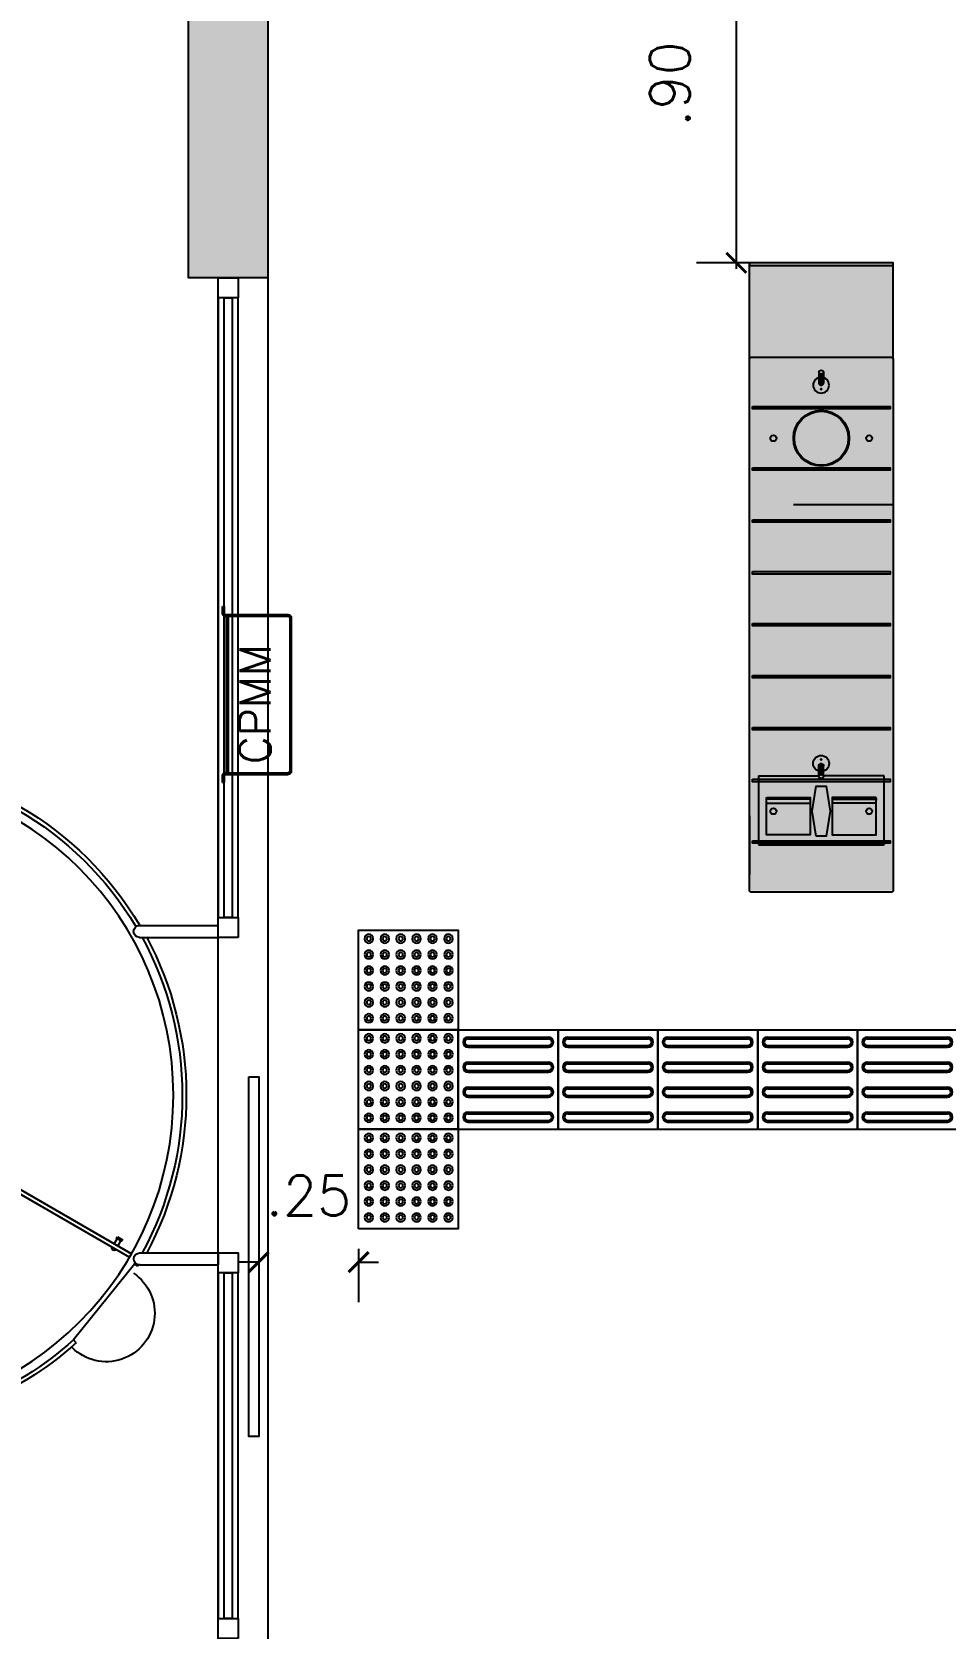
# Model space of a CAD drawing. Extents: x 100 to 738, y -85 to 470.
# Drawn here: x 639.508 to 641.796, y 457.035 to 461.033 of the extents above; entities that cross this region are included whole.
import ezdxf

# ---------------------------------------------------------------- set-up
doc = ezdxf.new("R2010")
doc.units = 0
doc.header["$PDMODE"] = 3
doc.header["$PDSIZE"] = 0.2
doc.linetypes.add('HIDDEN', pattern=[0.375, 0.25, -0.125])
doc.layers.get('0').update_dxf_attribs({"linetype": 'CONTINUOUS'})
doc.layers.get('DEFPOINTS').update_dxf_attribs({"linetype": 'CONTINUOUS'})
for name, color, linetype in [('7142-BB-AG_SANTA_MARIA-MAT-LEGENDA-GERAL$0$PIS TÁTIL', 158, 'CONTINUOUS'), ('A103', 3, 'CONTINUOUS'), ('A2TXT02', 2, 'CONTINUOUS'), ('ARQ-ESQ', 2, 'CONTINUOUS'), ('ARQ-GES', 4, 'CONTINUOUS'), ('ARQ-MOB', 2, 'CONTINUOUS'), ('ARQ-MOB-HTC', 251, 'CONTINUOUS'), ('ARQ-PIS', 1, 'CONTINUOUS'), ('ARQ-X01', 1, 'CONTINUOUS'), ('GRF-HTC', 253, 'CONTINUOUS')]:
    doc.layers.add(name, color=color, linetype=linetype)
doc.styles.add('ROMANS', font='romans.shx')
doc.dimstyles.new('COTA2', dxfattribs={"dimscale": 0, "dimtxt": 0.1, "dimasz": 0.05, "dimexe": 0.1, "dimexo": 0.05, "dimgap": 0.1, "dimtad": 1, "dimzin": 5, "dimtxsty": 'ROMANS', "dimblk": 'ARCHTICK', "dimcen": -0.5, "dimdle": 0.015, "dimclrd": 8, "dimclre": 8, "dimclrt": 9, "dimazin": 3, "dimtfac": 1, "dimtix": 1, "dimtmove": 1, "dimatfit": 3, "dimldrblk": 'DOT', "dimfxl": 0.05, "dimfxlon": 1, "dimtvp": 1.666667, "dimtzin": 4})

# ---------------------------------------------------------------- blocks, each defined once
blk = doc.blocks.new('CPMM_S')
for p, q in [((0.02, 0.006), (0.02, 0.164)), ((0.024, 0.004), (0.024, 0.164)), ((0.413, 0.172), (0.028, 0.172)), ((0.413, 0.168), (0.028, 0.168)), ((0.417, 0.004), (0.417, 0.164)), ((0.421, 0.006), (0.421, 0.164)), ((0, 0), (0, 0.004)), ((0.018, 0.004), (0, 0.004)), ((0, 0), (0.018, 0)), ((0.417, 0.014), (0.024, 0.014)), ((0.417, 0.01), (0.024, 0.01)), ((0.417, 0.004), (0.024, 0.004)), ((0.441, 0.004), (0.423, 0.004)), ((0.423, 0), (0.441, 0)), ((0.441, 0), (0.441, 0.004))]:
    blk.add_line(p, q)
for centre, radius, start, end in [((0.028, 0.164), 0.008, 90, 180), ((0.028, 0.164), 0.004, 90, 180), ((0.413, 0.164), 0.008, 0, 90), ((0.413, 0.164), 0.004, 0, 90), ((0.018, 0.006), 0.002, 270, 0), ((0.0174, 0.0074), 0.00739, 274.3941, 332.7113), ((0.4236, 0.0074), 0.00743, 207.6225, 265.5024), ((0.423, 0.006), 0.002, 180, 270)]:
    blk.add_arc(centre, radius, start, end)
blk = doc.blocks.new('3600-00-FORCAS_ARMADAS-MAT-LAY-PROPOSTO$0$PGDM NOVA')
for p, q in [((-0.2659, 0.6209), (-0.2726, 0.6134)), ((-0.1196, 0.4239), (-0.2726, 0.6134)), ((-1.5388, 0.4144), (-1.5474, 0.4194)), ((-0.1117, 0.4287), (-0.1203, 0.4235)), ((-0.1069, 0.4257), (0.09, 0.4257)), ((0.09, 0.3957), (0.09, 0.4257)), ((-0.1069, 0.3957), (0.09, 0.3957)), ((-0.1069, -0.3943), (0.09, -0.3943)), ((0.09, -0.3943), (0.09, -0.4243)), ((-1.5388, -0.413), (-1.5474, -0.418)), ((-0.1069, -0.4243), (0.09, -0.4243))]:
    blk.add_line(p, q)
at = {"color": 1}
for p, q in [((-0.9091, 0.055), (-1.5176, 0.4064)), ((-0.7409, 0.055), (-0.1324, 0.4064)), ((-0.9141, 0.0464), (-1.5226, 0.3977)), ((-1.484, 0.3869), (-1.4768, 0.3994)), ((-1.4793, 0.3727), (-1.4793, 0.3727)), ((-1.4743, 0.3814), (-1.4671, 0.3938)), ((-0.7359, 0.0464), (-0.1274, 0.3977)), ((-0.1757, 0.3814), (-0.1757, 0.3814)), ((-0.1707, 0.3727), (-0.1634, 0.3602)), ((-0.161, 0.3783), (-0.1538, 0.3658)), ((-0.83, -0.0993), (-0.83, -0.802)), ((-0.82, -0.0993), (-0.82, -0.802)), ((-0.83, -0.752), (-0.8444, -0.752)), ((-0.82, -0.752), (-0.82, -0.752)), ((-0.83, -0.7632), (-0.8444, -0.7632))]:
    blk.add_line(p, q, dxfattribs=at)
for points in [[(-1.5176, 0.4064), (-0.9091, 0.055), (-0.9141, 0.0464), (-1.5226, 0.3977)], [(-1.4635, 0.3968), (-1.476, 0.4041), (-1.4782, 0.4002), (-1.4657, 0.393)], [(-0.1274, 0.3977), (-0.7359, 0.0464), (-0.7409, 0.055), (-0.1324, 0.4064)], [(-0.1626, 0.3556), (-0.1502, 0.3628), (-0.1524, 0.3666), (-0.1648, 0.3594)], [(-0.83, -0.802), (-0.83, -0.0993), (-0.82, -0.0993), (-0.82, -0.802)], [(-0.8488, -0.7504), (-0.8488, -0.7648), (-0.8444, -0.7648), (-0.8444, -0.7504)]]:
    blk.add_lwpolyline(points, close=True, dxfattribs=at)
blk.add_lwpolyline([(-0.6578, 0.0526), (-0.8636, 0.1715, 0.57735), (-0.9536, 0.1195), (-0.9536, -0.1181, 0.57735), (-0.8636, -0.1701), (-0.6578, -0.0513, 0.57735)], format="xyb", close=True)
for centre, radius in [((-0.825, 0.8307), 0.015), ((-1.5431, 0.4169), 0.015), ((-0.825, 0.0007), 0.1), ((-1.5431, -0.4155), 0.015), ((-0.825, -0.8293), 0.015)]:
    blk.add_circle(centre, radius)
blk.add_circle((-0.825, 0.0007), 0.8027, dxfattribs=at)
for centre, radius, start, end in [((-0.825, 0.0007), 0.835, 90.9733, 149.9058), ((-0.825, 0.0007), 0.825, 90.9792, 149.9058), ((-0.825, 0.0007), 0.825, 47.9644, 89.0208), ((-0.825, 0.0007), 0.835, 47.9644, 89.0267), ((-0.1904, 0.5469), 0.1213, 304.2996, 134.9933), ((-0.1069, 0.4107), 0.015, 90, 270), ((-0.825, -0.0055), 0.825, 31.0734, 31.3285), ((-0.825, -0.0055), 0.835, 31.0675, 31.3285), ((-0.825, 0.0007), 0.825, 331.2988, 28.6063), ((-0.825, 0.0007), 0.835, 331.6738, 28.2327), ((-0.1069, -0.4093), 0.015, 90, 270), ((-0.825, 0.0007), 0.835, 210.0942, 269.0267), ((-0.825, 0.0007), 0.825, 210.0942, 269.0208), ((-0.825, 0.0007), 0.825, 270.9792, 329.1787), ((-0.825, 0.0007), 0.835, 270.9733, 329.3083)]:
    blk.add_arc(centre, radius, start, end)
for centre, start, end in [((-1.4842, 0.3755), 150, 330), ((-0.1708, 0.3842), 30, 210), ((-0.82, -0.7576), 270, 90)]:
    blk.add_arc(centre, 0.00559, start, end, dxfattribs=at)
blk = doc.blocks.new('7142-BB-AG_SANTA_MARIA-MAT-LEGENDA-GERAL$0$1235-1022-BB-AG_PCA_RELOGIO_E_EMP-TAG-MAT-LEGENDA_PROPOSTA$0$3657-00-AGE-BOSQUE-DOS-BURITIS-MAT-LEGENDA-GERAL$0$Piso - Piso tátil - Alerta-3196308-PLANTA LEIAUTE')
for centre, radius, start, end in [((0.02225, 0.22225), 0.01103, 0, 180), ((0.02225, 0.22225), 0.01103, 180, 0), ((0.02225, 0.22225), 0.00546, 0, 180), ((0.02225, 0.22225), 0.00546, 180, 0), ((0.06225, 0.22225), 0.01103, 0, 180), ((0.06225, 0.22225), 0.01103, 180, 0), ((0.06225, 0.22225), 0.00546, 0, 180), ((0.06225, 0.22225), 0.00546, 180, 0), ((0.10225, 0.22225), 0.01103, 0, 180), ((0.10225, 0.22225), 0.01103, 180, 0), ((0.10225, 0.22225), 0.00546, 0, 180), ((0.10225, 0.22225), 0.00546, 180, 0), ((0.14225, 0.22225), 0.01103, 0, 180), ((0.14225, 0.22225), 0.01103, 180, 0), ((0.14225, 0.22225), 0.00546, 0, 180), ((0.14225, 0.22225), 0.00546, 180, 0), ((0.18225, 0.22225), 0.01103, 0, 180), ((0.18225, 0.22225), 0.01103, 180, 0), ((0.18225, 0.22225), 0.00546, 0, 180), ((0.18225, 0.22225), 0.00546, 180, 0), ((0.22225, 0.22225), 0.01103, 0, 180), ((0.22225, 0.22225), 0.01103, 180, 0), ((0.22225, 0.22225), 0.00546, 0, 180), ((0.22225, 0.22225), 0.00546, 180, 0), ((0.02225, 0.18225), 0.01103, 0, 180), ((0.02225, 0.18225), 0.01103, 180, 0), ((0.02225, 0.18225), 0.00546, 0, 180), ((0.02225, 0.18225), 0.00546, 180, 0), ((0.06225, 0.18225), 0.01103, 0, 180), ((0.06225, 0.18225), 0.01103, 180, 0), ((0.06225, 0.18225), 0.00546, 0, 180), ((0.06225, 0.18225), 0.00546, 180, 0), ((0.10225, 0.18225), 0.01103, 0, 180), ((0.10225, 0.18225), 0.01103, 180, 0), ((0.10225, 0.18225), 0.00546, 0, 180), ((0.10225, 0.18225), 0.00546, 180, 0), ((0.14225, 0.18225), 0.01103, 0, 180), ((0.14225, 0.18225), 0.01103, 180, 0), ((0.14225, 0.18225), 0.00546, 0, 180), ((0.14225, 0.18225), 0.00546, 180, 0), ((0.18225, 0.18225), 0.01103, 0, 180), ((0.18225, 0.18225), 0.01103, 180, 0), ((0.18225, 0.18225), 0.00546, 0, 180), ((0.18225, 0.18225), 0.00546, 180, 0), ((0.22225, 0.18225), 0.01103, 0, 180), ((0.22225, 0.18225), 0.01103, 180, 0), ((0.22225, 0.18225), 0.00546, 0, 180), ((0.22225, 0.18225), 0.00546, 180, 0), ((0.02225, 0.14225), 0.01103, 0, 180), ((0.02225, 0.14225), 0.01103, 180, 0), ((0.02225, 0.14225), 0.00546, 0, 180), ((0.02225, 0.14225), 0.00546, 180, 0), ((0.06225, 0.14225), 0.01103, 0, 180), ((0.06225, 0.14225), 0.01103, 180, 0), ((0.06225, 0.14225), 0.00546, 0, 180), ((0.06225, 0.14225), 0.00546, 180, 0), ((0.10225, 0.14225), 0.01103, 0, 180), ((0.10225, 0.14225), 0.01103, 180, 0), ((0.10225, 0.14225), 0.00546, 0, 180), ((0.10225, 0.14225), 0.00546, 180, 0), ((0.14225, 0.14225), 0.01103, 0, 180), ((0.14225, 0.14225), 0.01103, 180, 0), ((0.14225, 0.14225), 0.00546, 0, 180), ((0.14225, 0.14225), 0.00546, 180, 0), ((0.18225, 0.14225), 0.01103, 0, 180), ((0.18225, 0.14225), 0.01103, 180, 0), ((0.18225, 0.14225), 0.00546, 0, 180), ((0.18225, 0.14225), 0.00546, 180, 0), ((0.22225, 0.14225), 0.01103, 0, 180), ((0.22225, 0.14225), 0.01103, 180, 0), ((0.22225, 0.14225), 0.00546, 0, 180), ((0.22225, 0.14225), 0.00546, 180, 0), ((0.02225, 0.10225), 0.01103, 0, 180), ((0.02225, 0.10225), 0.01103, 180, 0), ((0.02225, 0.10225), 0.00546, 0, 180), ((0.02225, 0.10225), 0.00546, 180, 0), ((0.06225, 0.10225), 0.01103, 0, 180), ((0.06225, 0.10225), 0.01103, 180, 0), ((0.06225, 0.10225), 0.00546, 0, 180), ((0.06225, 0.10225), 0.00546, 180, 0), ((0.10225, 0.10225), 0.01103, 0, 180), ((0.10225, 0.10225), 0.01103, 180, 0), ((0.10225, 0.10225), 0.00546, 0, 180), ((0.10225, 0.10225), 0.00546, 180, 0), ((0.14225, 0.10225), 0.01103, 0, 180), ((0.14225, 0.10225), 0.01103, 180, 0), ((0.14225, 0.10225), 0.00546, 0, 180), ((0.14225, 0.10225), 0.00546, 180, 0), ((0.18225, 0.10225), 0.01103, 0, 180), ((0.18225, 0.10225), 0.01103, 180, 0), ((0.18225, 0.10225), 0.00546, 0, 180), ((0.18225, 0.10225), 0.00546, 180, 0), ((0.22225, 0.10225), 0.01103, 0, 180), ((0.22225, 0.10225), 0.01103, 180, 0), ((0.22225, 0.10225), 0.00546, 0, 180), ((0.22225, 0.10225), 0.00546, 180, 0), ((0.02225, 0.06225), 0.01103, 0, 180), ((0.02225, 0.06225), 0.01103, 180, 0), ((0.02225, 0.06225), 0.00546, 0, 180), ((0.02225, 0.06225), 0.00546, 180, 0), ((0.06225, 0.06225), 0.01103, 0, 180), ((0.06225, 0.06225), 0.01103, 180, 0), ((0.06225, 0.06225), 0.00546, 0, 180), ((0.06225, 0.06225), 0.00546, 180, 0), ((0.10225, 0.06225), 0.01103, 0, 180), ((0.10225, 0.06225), 0.01103, 180, 0), ((0.10225, 0.06225), 0.00546, 0, 180), ((0.10225, 0.06225), 0.00546, 180, 0), ((0.14225, 0.06225), 0.01103, 0, 180), ((0.14225, 0.06225), 0.01103, 180, 0), ((0.14225, 0.06225), 0.00546, 0, 180), ((0.14225, 0.06225), 0.00546, 180, 0), ((0.18225, 0.06225), 0.01103, 0, 180), ((0.18225, 0.06225), 0.01103, 180, 0), ((0.18225, 0.06225), 0.00546, 0, 180), ((0.18225, 0.06225), 0.00546, 180, 0), ((0.22225, 0.06225), 0.01103, 0, 180), ((0.22225, 0.06225), 0.01103, 180, 0), ((0.22225, 0.06225), 0.00546, 0, 180), ((0.22225, 0.06225), 0.00546, 180, 0), ((0.02225, 0.02225), 0.01103, 0, 180), ((0.02225, 0.02225), 0.01103, 180, 0), ((0.02225, 0.02225), 0.00546, 0, 180), ((0.02225, 0.02225), 0.00546, 180, 0), ((0.06225, 0.02225), 0.01103, 0, 180), ((0.06225, 0.02225), 0.01103, 180, 0), ((0.06225, 0.02225), 0.00546, 0, 180), ((0.06225, 0.02225), 0.00546, 180, 0), ((0.10225, 0.02225), 0.01103, 0, 180), ((0.10225, 0.02225), 0.01103, 180, 0), ((0.10225, 0.02225), 0.00546, 0, 180), ((0.10225, 0.02225), 0.00546, 180, 0), ((0.14225, 0.02225), 0.01103, 0, 180), ((0.14225, 0.02225), 0.01103, 180, 0), ((0.14225, 0.02225), 0.00546, 0, 180), ((0.14225, 0.02225), 0.00546, 180, 0), ((0.18225, 0.02225), 0.01103, 0, 180), ((0.18225, 0.02225), 0.01103, 180, 0), ((0.18225, 0.02225), 0.00546, 0, 180), ((0.18225, 0.02225), 0.00546, 180, 0), ((0.22225, 0.02225), 0.01103, 0, 180), ((0.22225, 0.02225), 0.01103, 180, 0), ((0.22225, 0.02225), 0.00546, 0, 180), ((0.22225, 0.02225), 0.00546, 180, 0)]:
    blk.add_arc(centre, radius, start, end)
blk = doc.blocks.new('as')
at = {"layer": '7142-BB-AG_SANTA_MARIA-MAT-LEGENDA-GERAL$0$PIS TÁTIL'}
blk.add_lwpolyline([(-1066.4253, -77387.8775), (-1066.1759, -77387.8775), (-1066.1759, -77388.1275), (-1066.4253, -77388.1275)], close=True, dxfattribs=at)
at = {"layer": '7142-BB-AG_SANTA_MARIA-MAT-LEGENDA-GERAL$0$PIS TÁTIL', "xscale": 0.9963244283983799, "yscale": 0.9963244283983799, "zscale": 0.9963244283983799, "rotation": 90}
blk.add_blockref('7142-BB-AG_SANTA_MARIA-MAT-LEGENDA-GERAL$0$1235-1022-BB-AG_PCA_RELOGIO_E_EMP-TAG-MAT-LEGENDA_PROPOSTA$0$3657-00-AGE-BOSQUE-DOS-BURITIS-MAT-LEGENDA-GERAL$0$Piso - Piso tátil - Alerta-3196308-PLANTA LEIAUTE', (-1066.1752, -77388.1249), dxfattribs=at)
blk = doc.blocks.new('tatildirecional')
for p, q in [((0, 0.25), (0.25, 0.25)), ((0, 0), (0, 0.25)), ((0.25, 0.25), (0.25, 0)), ((0.0187, 0.0244), (0.0187, 0.2256)), ((0.0229, 0.0244), (0.0229, 0.2256)), ((0.0396, 0.0244), (0.0396, 0.2256)), ((0.0437, 0.0244), (0.0437, 0.2256)), ((0.0812, 0.0244), (0.0812, 0.2256)), ((0.0854, 0.0244), (0.0854, 0.2256)), ((0.1021, 0.0244), (0.1021, 0.2256)), ((0.1062, 0.0244), (0.1062, 0.2256)), ((0.1437, 0.0244), (0.1437, 0.2256)), ((0.1479, 0.0244), (0.1479, 0.2256)), ((0.1646, 0.0244), (0.1646, 0.2256)), ((0.1687, 0.0244), (0.1687, 0.2256)), ((0.2062, 0.0244), (0.2062, 0.2256)), ((0.2104, 0.0244), (0.2104, 0.2256)), ((0.2271, 0.0244), (0.2271, 0.2256)), ((0.2312, 0.0244), (0.2312, 0.2256)), ((0.25, 0), (0, 0))]:
    blk.add_line(p, q)
for centre, radius, start, end in [((0.0312, 0.2256), 0.0125, 0, 180), ((0.0312, 0.2256), 0.00833, 0, 180), ((0.0938, 0.2256), 0.0125, 0, 180), ((0.0938, 0.2256), 0.00833, 0, 180), ((0.1562, 0.2256), 0.0125, 0, 180), ((0.1562, 0.2256), 0.00833, 0, 180), ((0.2187, 0.2256), 0.0125, 0, 180), ((0.2187, 0.2256), 0.00833, 0, 180), ((0.0312, 0.0244), 0.0125, 180, 0), ((0.0312, 0.0244), 0.00833, 180, 0), ((0.0938, 0.0244), 0.0125, 180, 0), ((0.0938, 0.0244), 0.00833, 180, 0), ((0.1562, 0.0244), 0.0125, 180, 0), ((0.1562, 0.0244), 0.00833, 180, 0), ((0.2187, 0.0244), 0.0125, 180, 0), ((0.2187, 0.0244), 0.00833, 180, 0)]:
    blk.add_arc(centre, radius, start, end)
blk = doc.blocks.new('_ArchTick')
at = {"color": 0, "linetype": 'ByBlock', "const_width": 0.15}
blk.add_lwpolyline([(-0.5, -0.5), (0.5, 0.5)], dxfattribs=at)
blk = doc.blocks.new('*D98')
at = {"color": 8, "lineweight": -2, "transparency": 16777216}
for p, q in [((749.8079, 479.8662), (749.7579, 479.8662)), ((749.8079, 479.8662), (749.8079, 479.7662)), ((750.0579, 479.8993), (750.0579, 479.7662)), ((750.0579, 479.8662), (750.1079, 479.8662))]:
    blk.add_line(p, q, dxfattribs=at)
at = {"layer": 'DEFPOINTS', "color": 0, "transparency": 16777216}
for p in [(750.0579, 479.9493), (749.8079, 479.8797), (749.8079, 479.8662)]:
    blk.add_point(p, dxfattribs=at)
at = {"color": 8, "linetype": 'ByBlock', "lineweight": -2, "transparency": 16777216, "xscale": 0.05, "yscale": 0.05, "zscale": 0.05}
blk.add_blockref('_ArchTick', (749.8079, 479.8662), dxfattribs=at)
at = {"color": 8, "linetype": 'ByBlock', "lineweight": -2, "transparency": 16777216, "xscale": 0.05, "yscale": 0.05, "zscale": 0.05, "rotation": 180}
blk.add_blockref('_ArchTick', (750.0579, 479.8662), dxfattribs=at)
at = {"color": 9, "transparency": 16777216, "insert": (749.9329, 480.0329), "char_height": 0.1, "attachment_point": 5, "style": 'ROMANS'}
blk.add_mtext('\\A1;.25', dxfattribs=at)
blk = doc.blocks.new('_DOT')
at = {"color": 0, "linetype": 'ByBlock'}
blk.add_line((-0.5, 0), (-1, 0), dxfattribs=at)
at = {"color": 0, "linetype": 'ByBlock', "const_width": 0.5}
blk.add_lwpolyline([(-0.25, 0, 1), (0.25, 0, 1)], format="xyb", close=True, dxfattribs=at)
blk = doc.blocks.new('*D97')
at = {"color": 8, "lineweight": -2, "transparency": 16777216}
for p, q in [((751.0043, 483.2641), (750.9043, 483.2641)), ((751.0043, 483.2791), (751.0043, 482.3537)), ((751.0543, 482.3687), (750.9043, 482.3687))]:
    blk.add_line(p, q, dxfattribs=at)
at = {"layer": 'DEFPOINTS', "color": 0, "transparency": 16777216}
for p in [(751.0395, 483.2641), (751.0043, 482.3687), (751.12, 482.3687)]:
    blk.add_point(p, dxfattribs=at)
at = {"color": 8, "linetype": 'ByBlock', "lineweight": -2, "transparency": 16777216, "xscale": 0.05, "yscale": 0.05, "zscale": 0.05}
for p, rotation in [((751.0043, 483.2641), 90), ((751.0043, 482.3687), 270)]:
    blk.add_blockref('_ArchTick', p, dxfattribs=dict(at, rotation=rotation))
at = {"color": 9, "transparency": 16777216, "insert": (750.8376, 482.8164), "char_height": 0.1, "attachment_point": 5, "rotation": 90, "style": 'ROMANS'}
blk.add_mtext('\\A1;.90', dxfattribs=at)
blk = doc.blocks.new('balcãoo')
at = {"layer": 'ARQ-MOB-HTC', "ltscale": 10, "true_color": 0xabcae9}
h = blk.add_hatch(color=9, dxfattribs=at)
h.dxf.hatch_style = 1
h.paths.add_polyline_path([(225.0572, 415.6175), (225.0564, 415.9275), (225.0516, 415.9275), (225.0524, 415.6175)], flags=0)
h = blk.add_hatch(color=9, dxfattribs=at)
h.dxf.hatch_style = 1
h.paths.add_polyline_path([(225.2335, 415.6722), (225.2329, 415.9279), (225.0564, 415.9275), (225.0572, 415.6175), (225.2337, 415.6179)], flags=0)
h.paths.add_polyline_path([(225.2102, 415.7859), (225.2102, 415.7599), (225.1473, 415.7497), (225.0842, 415.7595), (225.0842, 415.7855), (225.1472, 415.7957), (225.205, 415.7867)], flags=0)
h.paths.add_polyline_path([(225.2096, 415.741), (225.2099, 415.636), (225.0824, 415.6356), (225.0821, 415.7406), (225.1473, 415.7408)], flags=0)
h.paths.add_polyline_path([(225.2029, 415.9098), (225.2032, 415.8048), (225.0819, 415.8044), (225.0817, 415.9094)], flags=0)
h = blk.add_hatch(color=9, dxfattribs=at)
h.dxf.hatch_style = 1
h.paths.add_polyline_path([(225.2031, 415.8229), (225.2029, 415.9098), (225.1931, 415.9097), (225.1934, 415.8047), (225.2032, 415.8048)], flags=0)
h = blk.add_hatch(color=9, dxfattribs=at)
h.dxf.hatch_style = 1
h.paths.add_polyline_path([(225.2098, 415.6722), (225.2096, 415.741), (225.1999, 415.7409), (225.2002, 415.6359), (225.2099, 415.636)], flags=0)
h = blk.add_hatch(color=9, dxfattribs=at)
h.dxf.hatch_style = 1
h.paths.add_polyline_path([(226.9771, 414.6128), (225.6411, 414.6128), (225.6411, 414.2528), (226.9771, 414.2528)])
at = {"layer": 'ARQ-MOB-HTC', "ltscale": 10}
h = blk.add_hatch(color=252, dxfattribs=at)
h.dxf.hatch_style = 1
h.paths.add_polyline_path([(227.2136, 414.6128), (226.9772, 414.6128), (226.9772, 414.2528), (227.2136, 414.2528)])
at = {"color": 0}
for p, q in [((225.8282, 414.6128), (225.6813, 414.6128)), ((225.7556, 414.5903), (225.7556, 414.2753)), ((225.76, 414.5903), (225.7566, 414.5903)), ((225.7601, 414.5903), (225.7601, 414.2753)), ((225.9288, 414.5903), (225.7601, 414.5903)), ((225.9288, 414.5903), (225.9288, 414.4383)), ((226.786, 414.6128), (226.9009, 414.6128)), ((226.9721, 414.6128), (227.2136, 414.6128)), ((225.8601, 414.5698), (225.8601, 414.4603)), ((225.8704, 414.4603), (225.8704, 414.5703)), ((225.927, 414.4393), (225.9534, 414.4393)), ((225.9305, 414.4374), (225.9581, 414.4374)), ((225.9597, 414.4333), (225.9319, 414.4333)), ((225.9406, 414.4391), (225.9412, 414.4409)), ((225.9412, 414.4409), (225.943, 414.4444)), ((225.943, 414.4444), (225.9455, 414.4474)), ((225.9455, 414.4474), (225.9485, 414.4499)), ((225.9485, 414.4499), (225.952, 414.4517)), ((225.952, 414.4517), (225.9558, 414.4529)), ((225.9534, 414.4393), (225.9547, 414.4391)), ((225.9547, 414.4391), (225.9558, 414.4388)), ((225.9558, 414.4529), (225.9597, 414.4533)), ((225.9558, 414.4388), (225.9569, 414.4382)), ((225.9569, 414.4382), (225.9578, 414.4375)), ((225.9578, 414.4375), (225.9586, 414.4366)), ((225.9586, 414.4366), (225.9592, 414.4355)), ((225.9592, 414.431), (225.9586, 414.4299)), ((225.9592, 414.4355), (225.9595, 414.4344)), ((225.9595, 414.4321), (225.9592, 414.431)), ((225.9595, 414.4344), (225.9597, 414.4333)), ((225.9597, 414.4333), (225.9595, 414.4321)), ((225.9597, 414.4533), (225.9636, 414.4529)), ((225.9636, 414.4529), (225.9673, 414.4517)), ((225.9673, 414.4517), (225.9708, 414.4499)), ((225.9708, 414.4499), (225.9738, 414.4474)), ((225.9738, 414.4474), (225.9763, 414.4444)), ((225.9763, 414.4444), (225.9781, 414.4409)), ((225.9781, 414.4409), (225.9793, 414.4372)), ((225.9793, 414.4372), (225.9797, 414.4333)), ((225.9797, 414.4333), (225.9793, 414.4294)), ((226.8875, 414.4372), (226.8871, 414.4333)), ((226.8871, 414.4333), (226.8875, 414.4294)), ((226.8886, 414.4409), (226.8875, 414.4372)), ((226.8905, 414.4444), (226.8886, 414.4409)), ((226.8929, 414.4474), (226.8905, 414.4444)), ((226.896, 414.4499), (226.8929, 414.4474)), ((226.8994, 414.4517), (226.896, 414.4499)), ((226.9032, 414.4529), (226.8994, 414.4517)), ((226.9071, 414.4533), (226.9032, 414.4529)), ((226.911, 414.4529), (226.9071, 414.4533)), ((226.9072, 414.4344), (226.9071, 414.4333)), ((226.9071, 414.4333), (226.9072, 414.4321)), ((226.9071, 414.4333), (226.9349, 414.4333)), ((226.9076, 414.4355), (226.9072, 414.4344)), ((226.9072, 414.4321), (226.9076, 414.431)), ((226.9081, 414.4366), (226.9076, 414.4355)), ((226.9076, 414.431), (226.9081, 414.4299)), ((226.9089, 414.4375), (226.9081, 414.4366)), ((226.9363, 414.4374), (226.9087, 414.4374)), ((226.9099, 414.4382), (226.9089, 414.4375)), ((226.9109, 414.4388), (226.9099, 414.4382)), ((226.9121, 414.4391), (226.9109, 414.4388)), ((226.9147, 414.4517), (226.911, 414.4529)), ((226.9133, 414.4393), (226.9121, 414.4391)), ((226.9397, 414.4393), (226.9133, 414.4393)), ((226.9182, 414.4499), (226.9147, 414.4517)), ((226.9212, 414.4474), (226.9182, 414.4499)), ((226.9237, 414.4444), (226.9212, 414.4474)), ((226.9256, 414.4409), (226.9237, 414.4444)), ((226.9261, 414.4391), (226.9256, 414.4409)), ((225.8601, 414.2958), (225.8601, 414.4053)), ((225.8704, 414.4026), (225.8704, 414.2926)), ((225.927, 414.4273), (225.9549, 414.4273)), ((225.9288, 414.2753), (225.9288, 414.4273)), ((225.9305, 414.4292), (225.9581, 414.4292)), ((225.9412, 414.4256), (225.9407, 414.4272)), ((225.943, 414.4221), (225.9412, 414.4256)), ((225.9455, 414.4191), (225.943, 414.4221)), ((225.9485, 414.4166), (225.9455, 414.4191)), ((225.952, 414.4148), (225.9485, 414.4166)), ((225.9558, 414.4136), (225.952, 414.4148)), ((225.9547, 414.4274), (225.9534, 414.4273)), ((225.9558, 414.4277), (225.9547, 414.4274)), ((225.9569, 414.4283), (225.9558, 414.4277)), ((225.9597, 414.4133), (225.9558, 414.4136)), ((225.9578, 414.429), (225.9569, 414.4283)), ((225.9586, 414.4299), (225.9578, 414.429)), ((225.9636, 414.4136), (225.9597, 414.4133)), ((225.9673, 414.4148), (225.9636, 414.4136)), ((225.9708, 414.4166), (225.9673, 414.4148)), ((225.9738, 414.4191), (225.9708, 414.4166)), ((225.9763, 414.4221), (225.9738, 414.4191)), ((225.9781, 414.4256), (225.9763, 414.4221)), ((225.9793, 414.4294), (225.9781, 414.4256)), ((226.8875, 414.4294), (226.8886, 414.4256)), ((226.8886, 414.4256), (226.8905, 414.4221)), ((226.8905, 414.4221), (226.8929, 414.4191)), ((226.8929, 414.4191), (226.896, 414.4166)), ((226.896, 414.4166), (226.8994, 414.4148)), ((226.8994, 414.4148), (226.9032, 414.4136)), ((226.9032, 414.4136), (226.9071, 414.4133)), ((226.9071, 414.4133), (226.911, 414.4136)), ((226.9081, 414.4299), (226.9089, 414.429)), ((226.9363, 414.4292), (226.9087, 414.4292)), ((226.9089, 414.429), (226.9099, 414.4283)), ((226.9099, 414.4283), (226.9109, 414.4277)), ((226.9109, 414.4277), (226.9121, 414.4274)), ((226.911, 414.4136), (226.9147, 414.4148)), ((226.9397, 414.4273), (226.9119, 414.4273)), ((226.9121, 414.4274), (226.9133, 414.4273)), ((226.9147, 414.4148), (226.9182, 414.4166)), ((226.9182, 414.4166), (226.9212, 414.4191)), ((226.9212, 414.4191), (226.9237, 414.4221)), ((226.9237, 414.4221), (226.9256, 414.4256)), ((226.9256, 414.4256), (226.926, 414.4272)), ((225.76, 414.2753), (225.7566, 414.2753)), ((225.7601, 414.2753), (225.9288, 414.2753)), ((226.9721, 414.2528), (227.2136, 414.2528))]:
    blk.add_line(p, q, dxfattribs=at)
at = {"color": 0, "linetype": 'HIDDEN'}
blk.add_line((226.6071, 414.2528), (226.6071, 414.6128), dxfattribs=at)
at = {"color": 0}
for points in [[(226.9771, 414.2578), (226.977, 414.2568), (226.9767, 414.2558), (226.9762, 414.255), (226.9756, 414.2542), (226.9749, 414.2536), (226.974, 414.2531), (226.9731, 414.2528), (226.9721, 414.2528), (225.6421, 414.2528), (225.6411, 414.2528), (225.6402, 414.2531), (225.6393, 414.2536), (225.6386, 414.2542), (225.6379, 414.255), (225.6375, 414.2558), (225.6372, 414.2568), (225.6371, 414.2578), (225.6371, 414.6078), (225.6372, 414.6087), (225.6375, 414.6097), (225.6379, 414.6105), (225.6386, 414.6113), (225.6393, 414.6119), (225.6402, 414.6124), (225.6411, 414.6127), (225.6421, 414.6128), (226.9721, 414.6128), (226.9731, 414.6127), (226.974, 414.6124), (226.9749, 414.6119), (226.9756, 414.6113), (226.9762, 414.6105), (226.9767, 414.6097), (226.977, 414.6087), (226.9771, 414.6078), (226.9771, 414.2578)], [(225.7661, 414.6053), (225.7661, 414.2603), (225.7601, 414.2603), (225.7601, 414.6053)], [(225.9201, 414.6053), (225.9201, 414.2603), (225.9141, 414.2603), (225.9141, 414.6053)], [(226.0501, 414.6053), (226.0501, 414.2603), (226.0441, 414.2603), (226.0441, 414.6053)], [(226.1801, 414.6053), (226.1801, 414.2603), (226.1741, 414.2603), (226.1741, 414.6053)], [(226.3101, 414.6053), (226.3101, 414.2603), (226.3041, 414.2603), (226.3041, 414.6053)], [(226.4401, 414.6053), (226.4401, 414.2603), (226.4341, 414.2603), (226.4341, 414.6053)], [(226.5701, 414.6053), (226.5701, 414.2603), (226.5641, 414.2603), (226.5641, 414.6053)], [(226.7001, 414.6053), (226.7001, 414.2603), (226.6941, 414.2603), (226.6941, 414.6053)], [(226.8541, 414.6053), (226.8541, 414.2603), (226.8481, 414.2603), (226.8481, 414.6053)], [(227.2071, 414.6128), (227.2071, 414.2528), (227.2136, 414.2528), (227.2136, 414.6128)], [(225.8747, 414.5703), (225.8747, 414.4603), (225.7812, 414.4603), (225.7812, 414.5703)], [(225.7776, 414.4453), (225.8401, 414.4553), (225.9026, 414.4453), (225.9026, 414.4203), (225.8401, 414.4103), (225.7776, 414.4203)], [(225.9222, 414.4333), (225.9236, 414.4375), (225.927, 414.4393), (225.9304, 414.4375), (225.9319, 414.4333), (225.9304, 414.429), (225.927, 414.4273), (225.9236, 414.429)], [(226.9349, 414.4333), (226.9363, 414.4375), (226.9397, 414.4393), (226.9432, 414.4375), (226.9446, 414.4333), (226.9432, 414.429), (226.9397, 414.4273), (226.9363, 414.429)], [(225.8747, 414.2953), (225.8747, 414.4053), (225.7811, 414.4053), (225.7811, 414.2953)]]:
    blk.add_lwpolyline(points, close=True, dxfattribs=at)
for centre, radius in [((225.8401, 414.5528), 0.0075), ((225.8401, 414.5528), 0.0075), ((226.7741, 414.5528), 0.0075), ((226.7741, 414.4328), 0.07), ((226.7741, 414.4328), 0.0675), ((225.9697, 414.4333), 0.0015), ((226.8971, 414.4333), 0.0015), ((225.8401, 414.3128), 0.0075), ((225.8401, 414.3128), 0.0075), ((226.7741, 414.3128), 0.0075)]:
    blk.add_circle(centre, radius, dxfattribs=at)
blk = doc.blocks.new('MOB')
at = {"layer": 'ARQ-MOB', "linetype": 'Continuous', "ltscale": 0.02, "rotation": 89.99999999999996}
blk.add_blockref('balcãoo', (1165.65, 255.1551), dxfattribs=at)
blk = doc.blocks.new('BASE ARQ')
at = {"layer": 'GRF-HTC'}
h = blk.add_hatch(color=202, dxfattribs=at)
h.dxf.hatch_style = 1
h.paths.add_polyline_path([(749.6321, 486.331), (749.8309, 486.331), (749.8309, 482.331), (749.6321, 482.331)])
at = {"layer": 'ARQ-ESQ'}
for points in [[(749.7565, 482.281), (749.7065, 482.281), (749.7065, 482.331), (749.7565, 482.331)], [(749.7215, 482.281), (749.7415, 482.281), (749.7415, 480.7292), (749.7215, 480.7292)], [(749.7565, 480.6792), (749.7065, 480.6792), (749.7065, 480.7292), (749.7565, 480.7292)], [(749.7829, 480.3297), (749.8079, 480.3297), (749.8079, 479.4297), (749.7829, 479.4297)], [(749.7565, 479.8392), (749.7065, 479.8392), (749.7065, 479.8892), (749.7565, 479.8892)], [(749.7215, 479.8392), (749.7415, 479.8392), (749.7415, 478.9735), (749.7215, 478.9735)], [(749.7565, 478.9235), (749.7065, 478.9235), (749.7065, 478.9735), (749.7565, 478.9735)]]:
    blk.add_lwpolyline(points, close=True, dxfattribs=at)
at = {"layer": 'ARQ-GES'}
blk.add_lwpolyline([(749.6321, 486.331), (749.8309, 486.331), (749.8309, 482.331), (749.6321, 482.331)], close=True, dxfattribs=at)
at = {"layer": 'ARQ-X01'}
for p, q in [((749.7065, 482.281), (749.7065, 480.7292)), ((749.7565, 480.7292), (749.7565, 482.281)), ((749.7065, 479.8392), (749.7065, 478.9735)), ((749.7565, 478.9735), (749.7565, 479.8392))]:
    blk.add_line(p, q, dxfattribs=at)
at = {"lineweight": -3, "extrusion": (0, 7.06452e-08, 1), "rotation": 90}
for p in [(-76637.8196, 1546.8734, 0), (-76637.8196, 1546.624, 0), (-76637.8196, 1546.3746, 0)]:
    blk.add_blockref('as', p, dxfattribs=at)
at = {"layer": '7142-BB-AG_SANTA_MARIA-MAT-LEGENDA-GERAL$0$PIS TÁTIL', "rotation": 270}
for p in [(750.3079, 480.4481, 0), (750.5579, 480.4481, 0), (750.8079, 480.4481, 0), (751.0579, 480.4481, 0), (751.3079, 480.4481, 0)]:
    blk.add_blockref('tatildirecional', p, dxfattribs=at)
at = {"layer": 'A103', "xscale": -1, "rotation": 270}
blk.add_blockref('CPMM_S', (749.7175, 481.0671), dxfattribs=at)
at = {"layer": 'ARQ-ESQ', "extrusion": (3.86199e-09, 6.669e-13, 1), "xscale": -1, "rotation": 180.0098932962982}
blk.add_blockref('3600-00-FORCAS_ARMADAS-MAT-LAY-PROPOSTO$0$PGDM NOVA', (749.6166, 480.2849, 0), dxfattribs=at)
at = {"layer": 'A2TXT02', "style": 'ROMANS'}
blk.add_text('CPMM', height=0.078, rotation=90, dxfattribs=at).set_placement((749.8379, 481.1131))
dim = blk.add_linear_dim(base=(751.0043, 482.3687), p1=(751.0395, 483.2641, 0), p2=(751.12, 482.3687), angle=90, dimstyle='COTA2', override={"dimscale": 1, "dimarcsym": 1})
dim.commit()
dim.dimension.update_dxf_attribs({"geometry": '*D97', "text_midpoint": (750.8376, 482.8164)})
dim = blk.add_linear_dim(base=(749.8079, 479.8662), p1=(750.0579, 479.9493), p2=(749.8079, 479.8797), dimstyle='COTA2', override={"dimscale": 1, "dimarcsym": 1})
dim.commit()
dim.dimension.update_dxf_attribs({"geometry": '*D98', "text_midpoint": (749.9329, 480.0329)})

msp = doc.modelspace()

# ---------------------------------------------------------------- linework, layer by layer
at = {"layer": 'ARQ-PIS'}
msp.add_lwpolyline([(634.7529, 462.4367), (634.7529, 460.7867), (636.7004, 460.7867), (636.7004, 456.5367), (626.436, 456.5367), (626.436, 456.7367), (625.0878, 456.7367), (625.0877, 455.0367), (630.1882, 455.0367), (630.1882, 455.6867), (639.9748, 455.6867), (639.9748, 460.4167), (639.9004, 460.4167), (639.9004, 462.4367), (634.7529, 462.4367)], dxfattribs=at)
at = {"layer": 'ARQ-PIS', "elevation": 0}
msp.add_lwpolyline([(640.0997, 462.1673), (645.7282, 462.1673), (645.7282, 455.6869), (640.0997, 455.6869)], close=True, dxfattribs=at)

# ---------------------------------------------------------------- block references
for name in ['BASE ARQ', 'MOB']:
    msp.add_blockref(name, (-109.7317, -21.9142))

doc.saveas('drawing.dxf')
